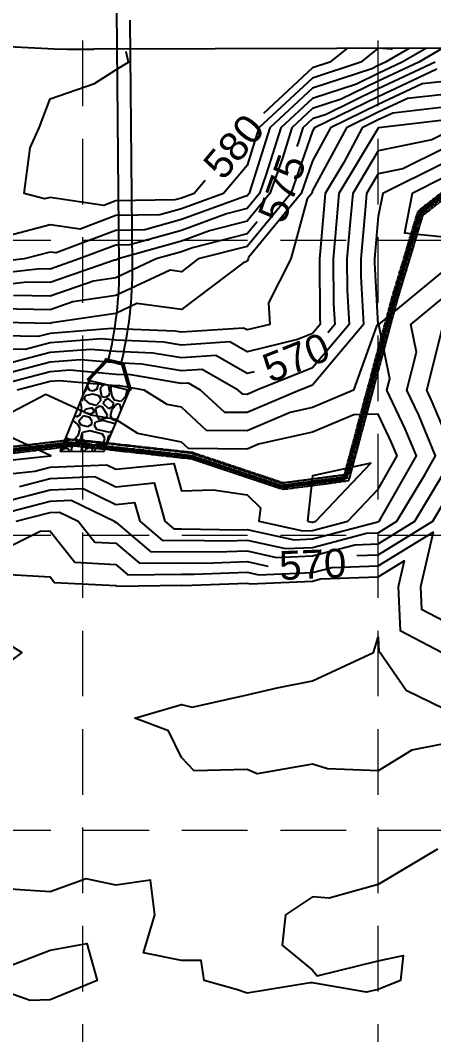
# Model space of a CAD drawing. Header units: inches. Extents: x 2468851 to 2474620, y 7110473 to 7114082.
# Drawn here: x 2469645.9 to 2469771.9, y 7111224.9 to 7111534.2 of the extents above; entities that cross this region are included whole.
import ezdxf
from ezdxf.enums import TextEntityAlignment as Align

# ---------------------------------------------------------------- set-up
doc = ezdxf.new("R2010")
doc.units = ezdxf.units.IN
doc.header["$MEASUREMENT"] = 0
for name, pattern in [('FL1', [1.2, 0.9, -0.075, 0, -0.075, 0, -0.075, 0, -0.075]), ('HIDDEN', [0.375, 0.25, -0.125]), ('PHANTOM2', [3.15, 1.9, -0.25, 0.25, -0.25, 0.25, -0.25])]:
    doc.linetypes.add(name, pattern=pattern)
for name, color, linetype in [('BDY', 250, 'PHANTOM2'), ('CONTOURS-MAJ', 250, 'Continuous'), ('CONTOURS-MIN', 250, 'Continuous'), ('CREEK_FL', 250, 'FL1'), ('GRID', 254, 'HIDDEN'), ('RIP RAP ROCK FILTER', 1, 'Continuous'), ('SODDED LOT', 2, 'Continuous'), ('STM', 1, 'Continuous')]:
    doc.layers.add(name, color=color, linetype=linetype)
doc.styles.get("Standard").update_dxf_attribs({"font": 'ARIAL.TTF'})

msp = doc.modelspace()

# ---------------------------------------------------------------- hatches: boundary and pattern name
at = {"layer": 'RIP RAP ROCK FILTER'}
h = msp.add_hatch(dxfattribs=at)
h.set_pattern_fill('AGGREGAT', scale=20, angle=75.6761, style=0)
h.set_pattern_definition([(75.676, (2470244.275, 7111018.016), (-14.43017, 24.3263), [2, -3, 1, -3, 1, -10]), (75.676, (2470244.81, 7111028.2), (-14.43017, 24.3263), [1, -19]), (75.676, (2470242.357, 7111022.634), (-14.43017, 24.3263), [1, -2, 1, -16]), (75.676, (2470243.863, 7111032.57), (-14.43017, 24.3263), [2, -18]), (75.676, (2470243.388, 7111034.756), (-14.43017, 24.3263), [1, -19]), (75.676, (2470239.966, 7111029.437), (-14.43017, 24.3263), [2, -18]), (75.676, (2470236.523, 7111019.996), (-14.43017, 24.3263), [1, -2, 1, -5, 3, -8]), (75.676, (2470238.05, 7111034.055), (-14.43017, 24.3263), [2, -18]), (75.676, (2470234.111, 7111022.676), (-14.43017, 24.3263), [2, -1, 1, -8, 1, -7]), (75.676, (2470232.895, 7111021.954), (-14.43017, 24.3263), [1, -19]), (75.676, (2470233.658, 7111028.984), (-14.43017, 24.3263), [1, -1, 1, -17]), (75.676, (2470231.947, 7111026.325), (-14.43017, 24.3263), [1, -19]), (75.676, (2470234.194, 7111039.168), (-14.43017, 24.3263), [1, -19]), (75.676, (2470230.999, 7111030.695), (-14.43017, 24.3263), [1, -8, 1, -10]), (75.676, (2470230.03, 7111030.943), (-14.43017, 24.3263), [2, -18]), (75.676, (2470230.05, 7111035.066), (-14.43017, 24.3263), [2, -18]), (75.676, (2470226.113, 7111023.686), (-14.43017, 24.3263), [1, -12, 2, -5]), (165.676, (2470235.554, 7111020.243), (-24.3263, -14.43017), [4, -4, 2, -10]), (165.676, (2470235.802, 7111021.212), (-24.3263, -14.43017), [1, -7, 2, -10]), (165.676, (2470240.894, 7111020.944), (-24.3263, -14.43017), [3, -17]), (165.676, (2470241.141, 7111021.913), (-24.3263, -14.43017), [2, -18]), (165.676, (2470244.295, 7111022.14), (-24.3263, -14.43017), [1, -12, 1, -1, 2, -3]), (165.676, (2470244.79, 7111024.077), (-24.3263, -14.43017), [1, -7, 1, -11]), (165.676, (2470237.286, 7111027.026), (-24.3263, -14.43017), [2, -3, 1, -1, 2, -11]), (165.676, (2470241.41, 7111027.005), (-24.3263, -14.43017), [2, -11, 1, -6]), (165.676, (2470245.532, 7111026.984), (-24.3263, -14.43017), [1, -1, 2, -16]), (165.676, (2470233.431, 7111032.138), (-24.3263, -14.43017), [1, -19]), (165.676, (2470233.679, 7111033.107), (-24.3263, -14.43017), [2, -2, 1, -1, 2, -12]), (165.676, (2470242.646, 7111031.85), (-24.3263, -14.43017), [1, -1, 1, -2, 1, -14]), (165.676, (2470236.606, 7111036.488), (-24.3263, -14.43017), [4, -16]), (165.676, (2470238.791, 7111036.962), (-24.3263, -14.43017), [4, -3, 2, -11]), (165.676, (2470246.79, 7111035.952), (-24.3263, -14.43017), [1, -3, 2, -14]), (165.676, (2470245.1, 7111037.415), (-24.3263, -14.43017), [3, -17]), (120.676, (2470246.254, 7111025.768), (-19.37825, 4.94808), [1.4142, -26.87007]), (120.676, (2470248.006, 7111036.673), (-19.37825, 4.94808), [1.4142, -24.04167, 1.4142, -1.4142]), (120.676, (2470243.821, 7111024.325), (-19.37825, 4.94808), [1.4142, -11.3136, 1.4142, -14.14227]), (120.676, (2470245.058, 7111029.17), (-19.37825, 4.94808), [1.4142, -22.62747, 1.4142, -2.8284]), (120.676, (2470245.306, 7111030.138), (-19.37825, 4.94808), [2.8284, -11.3136, 2.8284, -11.31387]), (120.676, (2470242.13, 7111025.788), (-19.37825, 4.94808), [1.414, -12.728, 1.414, -1.414, 1.414, -9.90027]), (120.676, (2470243.636, 7111035.725), (-19.37825, 4.94808), [1.4142, -1.4142, 1.4142, -24.04167]), (120.676, (2470239.203, 7111022.408), (-19.37825, 4.94808), [1.4142, -16.9704, 1.4142, -8.48547]), (120.676, (2470241.224, 7111038.405), (-19.37825, 4.94808), [1.414, -1.414, 1.414, -5.6568, 1.414, -16.97147]), (120.676, (2470235.348, 7111027.52), (-19.37825, 4.94808), [1.4142, -26.87007]), (120.676, (2470233.142, 7111022.923), (-19.37825, 4.94808), [2.8284, -25.45585]), (120.676, (2470230.71, 7111021.48), (-19.37825, 4.94808), [1.4142, -1.4142, 1.4142, -24.04167]), (120.676, (2470230.524, 7111032.88), (-19.37825, 4.94808), [1.4142, -26.87007]), (120.676, (2470230.071, 7111039.189), (-19.37825, 4.94808), [1.4142, -26.87007]), (210.676, (2470244.563, 7111027.231), (-19.37825, 4.94808), [1.4142, -26.87007]), (210.676, (2470244.811, 7111028.2), (-19.37825, 4.94808), [1.4142, -26.87007]), (210.676, (2470242.357, 7111022.634), (-19.37825, 4.94808), [1.4142, -5.6568, 2.8284, -18.38487]), (210.676, (2470241.368, 7111018.759), (-19.37825, 4.94808), [1.4142, -26.87007]), (210.676, (2470241.677, 7111032.097), (-19.37825, 4.94808), [1.4142, -11.3137, 1.4142, -14.14216]), (210.676, (2470241.925, 7111033.066), (-19.37825, 4.94808), [1.414, -8.486, 1.414, -8.484, 1.414, -7.07227]), (210.676, (2470237.987, 7111021.686), (-19.37825, 4.94808), [1.4142, -26.87007]), (210.676, (2470240.976, 7111037.436), (-19.37825, 4.94808), [2.828, -7.071, 1.414, -1.414, 1.414, -14.14327]), (210.676, (2470234.853, 7111025.582), (-19.37825, 4.94808), [1.4142, -26.87007]), (210.676, (2470236.833, 7111033.334), (-19.37825, 4.94808), [2.8284, -25.45585]), (210.676, (2470237.08, 7111034.303), (-19.37825, 4.94808), [1.4142, -26.87007]), (210.676, (2470233.658, 7111028.984), (-19.37825, 4.94808), [1.4142, -26.87007]), (210.676, (2470229.267, 7111023.913), (-19.37825, 4.94808), [1.4142, -26.87007]), (210.676, (2470233.225, 7111039.415), (-19.37825, 4.94808), [1.4142, -26.87007]), (102.2411, (2470244.769, 7111019.954), (4.94808, 19.37825), [2.236, -42.48536]), (102.2411, (2470242.337, 7111018.511), (4.94808, 19.37825), [2.236, -42.48536]), (102.2411, (2470241.368, 7111018.759), (4.94808, 19.37825), [2.236, -42.48536]), (102.2411, (2470242.605, 7111023.603), (4.94808, 19.37825), [2.236, -42.48536]), (102.2411, (2470238.482, 7111023.624), (4.94808, 19.37825), [2.236, -42.48536]), (102.2411, (2470237.513, 7111023.871), (4.94808, 19.37825), [2.236, -42.48536]), (102.2411, (2470234.627, 7111028.737), (4.94808, 19.37825), [2.236, -42.48536]), (102.2411, (2470233.905, 7111029.953), (4.94808, 19.37825), [2.236, -42.48536]), (102.2411, (2470229.988, 7111022.6965), (4.94808, 19.37825), [2.236, -42.48536]), (102.2411, (2470231.473, 7111028.51), (4.94808, 19.37825), [2.236, -42.48536]), (139.111, (2470248.48, 7111034.488), (-19.37825, 4.94808), [2.236, -42.48536]), (139.111, (2470244.337, 7111030.386), (-19.37825, 4.94808), [2.236, -42.48536]), (139.111, (2470241.657, 7111027.974), (-19.37825, 4.94808), [2.236, -42.48536]), (139.111, (2470239.492, 7111031.623), (-19.37825, 4.94808), [2.236, -42.48536]), (139.111, (2470239.7395, 7111032.592), (-19.37825, 4.94808), [2.236, -42.48536]), (139.111, (2470235.101, 7111026.551), (-19.37825, 4.94808), [2.236, -42.48536]), (139.111, (2470233.637, 7111024.861), (-19.37825, 4.94808), [2.236, -42.48536]), (139.111, (2470231.741, 7111033.602), (-19.37825, 4.94808), [2.236, -42.48536]), (139.111, (2470227.824, 7111026.345), (-19.37825, 4.94808), [2.236, -42.48536]), (192.2411, (2470232.895, 7111021.954), (-19.37825, 4.94808), [2.236, -42.48536]), (192.2411, (2470235.864, 7111033.581), (-19.37825, 4.94808), [2.236, -42.48536]), (192.2411, (2470231.679, 7111021.233), (-19.37825, 4.94808), [2.236, -42.48536]), (192.2411, (2470232.73, 7111037.4775), (-19.37825, 4.94808), [2.236, -42.48536]), (192.2411, (2470228.545, 7111025.129), (-19.37825, 4.94808), [2.236, -42.48536]), (192.2411, (2470228.566, 7111029.252), (-19.37825, 4.94808), [2.236, -42.48536]), (229.111, (2470246.254, 7111025.768), (-4.94808, -19.37825), [2.236, -42.48536]), (229.111, (2470243.326, 7111022.387), (-4.94808, -19.37825), [2.236, -42.48536]), (229.111, (2470245.821, 7111036.199), (-4.94808, -19.37825), [2.236, -42.48536]), (229.111, (2470243.388, 7111034.756), (-4.94808, -19.37825), [2.236, -42.48536]), (229.111, (2470239.471, 7111027.5), (-4.94808, -19.37825), [2.236, -42.48536]), (229.111, (2470237.265, 7111022.9024), (-4.94808, -19.37825), [2.236, -42.48536]), (229.111, (2470238.75, 7111028.716), (-4.94808, -19.37825), [2.236, -42.48536]), (229.111, (2470236.07, 7111026.304), (-4.94808, -19.37825), [2.236, -42.48536]), (229.111, (2470231.225, 7111027.541), (-4.94808, -19.37825), [2.236, -42.48536]), (229.111, (2470225.865, 7111022.717), (-4.94808, -19.37825), [2.236, -42.48536]), (229.111, (2470228.834, 7111034.344), (-4.94808, -19.37825), [2.236, -42.48536]), (229.111, (2470229.329, 7111036.282), (-4.94808, -19.37825), [2.236, -42.48536])])
h.paths.add_polyline_path([(2469666.75, 7111424.4), (2469658.09, 7111402.86), (2469671.38, 7111402.7), (2469679.15, 7111421.36)])
at = {"layer": 'SODDED LOT'}
h = msp.add_hatch(dxfattribs=at)
h.set_pattern_fill('ANSI31', color=256, scale=40, style=0)
edge = h.paths.add_edge_path()
edge.add_line((2471878.14, 7111617.81), (2471733.92, 7111616.99))
edge.add_line((2471733.92, 7111616.99), (2471734.18, 7111508.06))
edge.add_line((2471734.18, 7111508.06), (2471859.31, 7111508.34))
edge.add_arc((2471859.27, 7111527.78), 19.44, 270.1281, 365.8334)
edge.add_line((2471878.6, 7111529.75), (2471878.43, 7111615.84))
edge.add_line((2471878.43, 7111615.84), (2471878.14, 7111617.81))
h.paths.add_polyline_path([(2471515.94, 7111475.91), (2471516.13, 7111331.66), (2471426.75, 7111331.66), (2471425.57, 7111475.63)])
h.paths.add_polyline_path([(2471163.92, 7111825.55), (2471163.11, 7111970.3), (2471074.78, 7111968.28), (2471074.38, 7111826.35)])
h.paths.add_polyline_path([(2470983.7, 7111825.12), (2470983.24, 7111969.87), (2470894.17, 7111968.95), (2470894.63, 7111825.58)])
h.paths.add_polyline_path([(2470462.54, 7111834), (2470614.22, 7111834.65), (2470616.16, 7111789.71), (2470750.69, 7111790.68), (2470751.01, 7111702.42), (2470616.8, 7111702.42), (2470615.83, 7111759), (2470605.81, 7111757.38), (2470463.51, 7111758.67)])
h.paths.add_polyline_path([(2470113.06, 7111496.01), (2470072.97, 7111368.32), (2470108.65, 7111357.77), (2470153.2, 7111347.74), (2470207.79, 7111335.38), (2470236.95, 7111331.19), (2470298.11, 7111325.02), (2470314.47, 7111323.88), (2470322.8, 7111457.64), (2470251.12, 7111464.45), (2470181.78, 7111477.77)])
h.paths.add_polyline_path([(2469651.46, 7111700.86), (2469516.57, 7111699.32), (2469517.53, 7111609.54), (2469562.54, 7111591.28), (2469580.04, 7111585.32), (2469605.81, 7111578.2), (2469620.57, 7111574.84), (2469632.5, 7111573.42), (2469636.94, 7111573.89), (2469641.49, 7111575.41), (2469645.37, 7111578.15), (2469648.39, 7111581.55), (2469651.14, 7111586.66), (2469652.37, 7111591.68), (2469652.18, 7111601.14)])
edge = h.paths.add_edge_path()
edge.add_line((2470431.89, 7111667.04), (2470417.42, 7111666.88))
edge.add_line((2470417.42, 7111666.88), (2470297.6, 7111666.45))
edge.add_line((2470297.6, 7111666.45), (2470297.94, 7111491.19))
edge.add_line((2470297.94, 7111491.19), (2470338, 7111488.45))
edge.add_line((2470338, 7111488.45), (2470383.55, 7111487.7))
edge.add_line((2470383.55, 7111487.7), (2470414.18, 7111488.82))
edge.add_arc((2470413.48, 7111507.87), 19.06, 272.1037, 359.9465)
edge.add_line((2470432.54, 7111507.85), (2470431.94, 7111665.77))
edge.add_line((2470431.94, 7111665.77), (2470431.89, 7111667.04))
h.paths.add_polyline_path([(2470001.06, 7111707.22), (2470149.45, 7111666.19), (2470148.76, 7111841.57), (2470001.33, 7111840.86)])
edge = h.paths.add_edge_path()
edge.add_line((2469778.45, 7111705.57), (2469682.37, 7111705.53))
edge.add_line((2469682.37, 7111705.53), (2469683.62, 7111588.73))
edge.add_arc((2469701.77, 7111588.93), 18.15, 180.6134, 277.0441)
edge.add_line((2469703.99, 7111570.92), (2469779.71, 7111571.39))
edge.add_line((2469779.71, 7111571.39), (2469779.64, 7111586.31))
edge.add_line((2469779.64, 7111586.31), (2469778.45, 7111705.57))
h.paths.add_polyline_path([(2470015.75, 7112006.16), (2470015.99, 7111872), (2470095.33, 7111872.74), (2470094.59, 7112006.9), (2470099.29, 7112006.9), (2470098.86, 7112141.12), (2470021.38, 7112140.9), (2470020.72, 7112007.15)])
h.paths.add_polyline_path([(2469776.58, 7112005.55), (2469856.02, 7112005.8), (2469856.49, 7111871.77), (2469777.08, 7111871.31), (2469777.08, 7111885.96)])
edge = h.paths.add_edge_path()
edge.add_line((2469786.45, 7112005.92), (2469785.68, 7112140.02))
edge.add_line((2469785.68, 7112140.02), (2469713.34, 7112139.91))
edge.add_arc((2469713.38, 7112119.63), 20.27, 90.093, 165.6857)
edge.add_arc((2470143.68, 7112009.84), 464.36, 165.6857, 180.536)
edge.add_line((2469679.34, 7112005.49), (2469785.96, 7112005.86))
edge.add_line((2469785.96, 7112005.86), (2469786.45, 7112005.92))
h.paths.add_polyline_path([(2469649.6, 7111848.84), (2469635.2, 7111848.75), (2469515.35, 7111847.42), (2469515.62, 7111823.32), (2469381.31, 7111821.85), (2469381.93, 7111748.24), (2469396.3, 7111748.24), (2469516.28, 7111749.42), (2469516.06, 7111773.6), (2469650.36, 7111775)])
h.paths.add_polyline_path([(2469651.21, 7112064.55), (2469634.57, 7112066.16), (2469517.7, 7112080.49), (2469516.64, 7112069.09), (2469514.68, 7112044.74), (2469514.3, 7111995.84), (2469514.75, 7111921.62), (2469649.01, 7111922.88), (2469647.99, 7111997.16), (2469648.39, 7112022.09), (2469649.17, 7112040.78)])
h.paths.add_polyline_path([(2469348.37, 7111996.14), (2469333.8, 7111995.88), (2469211.95, 7111994.68), (2469213.43, 7111846.88), (2469349.74, 7111848.08)])
edge = h.paths.add_edge_path()
edge.add_line((2469730.73, 7112440.03), (2469731.15, 7112305.56))
edge.add_line((2469731.15, 7112305.56), (2469808.21, 7112305.54))
edge.add_line((2469808.21, 7112305.54), (2470037.38, 7112306.59))
edge.add_line((2470037.38, 7112306.59), (2470037.82, 7112172.28))
edge.add_line((2470037.82, 7112172.28), (2469741.34, 7112171.2))
edge.add_arc((2469741.22, 7112203.44), 32.23, 246.0227, 270.2078, ccw=False)
edge.add_arc((2469697.26, 7112140.01), 45.9, 47.7551, 171.3864)
edge.add_line((2469651.88, 7112146.88), (2469532.82, 7112163.94))
edge.add_line((2469532.82, 7112163.94), (2469542.24, 7112198.47))
edge.add_line((2469542.24, 7112198.47), (2469562.19, 7112256.01))
edge.add_line((2469562.19, 7112256.01), (2469579.94, 7112304.73))
edge.add_line((2469579.94, 7112304.73), (2469573.93, 7112305.1))
edge.add_line((2469573.93, 7112305.1), (2469573.43, 7112439.53))
edge.add_line((2469573.43, 7112439.53), (2469730.73, 7112440.03))
h.paths.add_polyline_path([(2470018.68, 7112606.6), (2470019.14, 7112472.29), (2470094.74, 7112472.83), (2470094.31, 7112486.95), (2470094.13, 7112606.77)])
h.paths.add_polyline_path([(2469792.37, 7112605.8), (2469792.71, 7112471.2), (2469716.66, 7112471.33), (2469716.66, 7112486.16), (2469716.53, 7112605.8)])
h.paths.add_polyline_path([(2470020.12, 7112140.9), (2470020.45, 7112006.75), (2469864, 7112006.19), (2469863.37, 7112140.41)])
h.paths.add_polyline_path([(2471074.5, 7112290.24), (2471164.61, 7112290.54), (2471163.96, 7112435.01), (2471074.15, 7112434.66)])
edge = h.paths.add_edge_path()
edge.add_line((2471343.8, 7111971.44), (2471344.7, 7112114.95))
edge.add_line((2471344.7, 7112114.95), (2471539.87, 7112116.18))
edge.add_arc((2471539.99, 7112097.82), 18.36, 0.6652, 90.3626, ccw=False)
edge.add_line((2471558.35, 7112098.03), (2471558.44, 7111971.6))
edge.add_line((2471558.44, 7111971.6), (2471343.8, 7111971.44))
h.paths.add_polyline_path([(2471733.95, 7111796.93), (2471589.88, 7111797.21), (2471589.6, 7111707.83), (2471733.95, 7111707.27)])
h.paths.add_polyline_path([(2471256.55, 7111650.5), (2471346.65, 7111651.4), (2471345.56, 7111795.58), (2471256.09, 7111794.88)])
h.paths.add_polyline_path([(2470896.14, 7111649.75), (2470986.24, 7111650.18), (2470985.81, 7111794.06), (2470895.5, 7111793.85)])
h.paths.add_polyline_path([(2471075.94, 7111650.02), (2471166.38, 7111650.42), (2471165.98, 7111506.4), (2471076.34, 7111505.2)])
edge = h.paths.add_edge_path()
edge.add_line((2470616.6, 7111503.76), (2470614.57, 7111613.54))
edge.add_line((2470614.57, 7111613.54), (2470751.96, 7111614.46))
edge.add_line((2470751.96, 7111614.46), (2470752.52, 7111524.23))
edge.add_arc((2470733.02, 7111524.11), 19.51, -88.4919, 0.3567, ccw=False)
edge.add_line((2470733.53, 7111504.61), (2470623.66, 7111504.15))
edge.add_line((2470623.66, 7111504.15), (2470616.6, 7111503.76))
h.paths.add_polyline_path([(2470463.61, 7111603.16), (2470613.04, 7111603.43), (2470612.86, 7111756.91), (2470462.93, 7111757.35)])
h.paths.add_polyline_path([(2469852.56, 7111706.18), (2469854.08, 7111571.62), (2469927.93, 7111571.62), (2469926.61, 7111705.99)])
edge = h.paths.add_edge_path()
edge.add_line((2470297.32, 7111740.55), (2470297.26, 7111841.96))
edge.add_line((2470297.26, 7111841.96), (2470411.86, 7111842.43))
edge.add_arc((2470411.94, 7111822.98), 19.45, 2.0481, 90.236, ccw=False)
edge.add_line((2470431.37, 7111823.68), (2470431.8, 7111741.01))
edge.add_line((2470431.8, 7111741.01), (2470297.32, 7111740.55))
h.paths.add_polyline_path([(2470148.95, 7111841.35), (2470149.53, 7111666.08), (2470297.52, 7111666.62), (2470296.95, 7111841.9)])
h.paths.add_polyline_path([(2470001.09, 7111840.81), (2469926.23, 7111840.4), (2469926.77, 7111706.44), (2470001.47, 7111706.6)])
h.paths.add_polyline_path([(2469683.69, 7111706.18), (2469852.19, 7111706.18), (2469851.39, 7111840.13), (2469708.56, 7111840.13), (2469694.21, 7111838.66), (2469687.03, 7111833.81), (2469682.17, 7111824.5), (2469681.4, 7111811.11), (2469682.35, 7111706.12)])
h.paths.add_polyline_path([(2469381.01, 7112045.7), (2469514.27, 7112044.48), (2469517.52, 7112080.63), (2469651.2, 7112064.38), (2469658.51, 7112108.24), (2469658.51, 7112116.77), (2469656.48, 7112120.02), (2469653.23, 7112126.93), (2469652.82, 7112135.05), (2469650.38, 7112142.36), (2469650.38, 7112146.42), (2469532.96, 7112162.67), (2469523.62, 7112122.46), (2469389.54, 7112138.3), (2469384.67, 7112102.56), (2469381.42, 7112070.88)])
h.paths.add_polyline_path([(2470183.62, 7112307.12), (2470258.33, 7112308.1), (2470258, 7112441.02), (2470182.97, 7112441.02)])
h.paths.add_polyline_path([(2470033.71, 7112306.58), (2470108.63, 7112307.6), (2470107.61, 7112441.33), (2470033.02, 7112440.99)])
h.paths.add_polyline_path([(2469731.5, 7112305.73), (2469808.52, 7112305.95), (2469807.86, 7112440.37), (2469731.08, 7112440.06)])
h.paths.add_polyline_path([(2469437.23, 7112304.73), (2469573.71, 7112305.3), (2469572.86, 7112439.76), (2469497.13, 7112438.91), (2469488.66, 7112437.5), (2469481.59, 7112432.69), (2469477.35, 7112427.05), (2469474.24, 7112416.03)])
h.paths.add_polyline_path([(2470320.44, 7112607.52), (2470321.11, 7112473.23), (2470245.46, 7112472.87), (2470245.08, 7112607.02)])
h.paths.add_polyline_path([(2470177.76, 7112007.29), (2470416.4, 7112007.94), (2470430.92, 7112007.8), (2470430.5, 7112122.83), (2470430.45, 7112123.93), (2470430.28, 7112125.48), (2470430.04, 7112126.7), (2470429.95, 7112127.17), (2470429.65, 7112128.23), (2470429.51, 7112128.71), (2470428.96, 7112130.17), (2470428.29, 7112131.61), (2470427.44, 7112133.03), (2470426.6, 7112134.28), (2470425.56, 7112135.6), (2470424.51, 7112136.68), (2470423.41, 7112137.67), (2470421.96, 7112138.8), (2470420.8, 7112139.55), (2470419.24, 7112140.4), (2470417.84, 7112141.02), (2470416.4, 7112141.53), (2470415.05, 7112141.89), (2470413.14, 7112142.22), (2470411.73, 7112142.37), (2470177.16, 7112141.43)])
h.paths.add_polyline_path([(2470605.08, 7112373.61), (2470460.62, 7112373.35), (2470460.51, 7112450.56), (2470529.82, 7112450.15), (2470604.97, 7112450.55)])
at = {"layer": 'STM'}
h = msp.add_hatch(dxfattribs=at)
h.set_pattern_fill('ANSI31', color=5, scale=2, angle=75.6761, style=0)
h.set_pattern_definition([(120.676055, (2470244.2745, 7111018.01648), (-0.21501639, -0.12754588), [])])
h.paths.add_polyline_path([(2469671.79, 7111430.38), (2469671.94, 7111431.02), (2469677.61, 7111429.63), (2469677.45, 7111428.99), (2469679.63, 7111421.5), (2469679.15, 7111421.36), (2469676.89, 7111429.12), (2469672.35, 7111430.24), (2469666.75, 7111424.4), (2469666.39, 7111424.75)])

# ---------------------------------------------------------------- linework, layer by layer
at = {"layer": 'BDY', "color": 7, "linetype": 'Continuous'}
msp.add_line((2469900.99, 7111526.16), (2469668.31, 7111525.37), dxfattribs=at)
msp.add_arc((2469667.19, 7111855.37), 330, 248.0315, 270.1954, dxfattribs=at)
at = {"layer": 'CONTOURS-MAJ', "color": 42}
for points, elevation in [([(2469702.21, 7111485.37), (2469698.9, 7111481.42), (2469694.99, 7111479.99), (2469692.99, 7111479.42), (2469674.99, 7111479.16), (2469671.35, 7111477.78), (2469654.99, 7111480.18), (2469653.29, 7111479.72), (2469647.04, 7111481.42), (2469648.93, 7111495.36), (2469651.61, 7111501.42), (2469654.99, 7111510.24), (2469668.53, 7111514.97), (2469674.99, 7111519.14), (2469678.86, 7111521.42), (2469678.18, 7111524.61), (2469678.23, 7111524.74)], 580), ([(2469745.74, 7111525.84), (2469740.22, 7111521.42), (2469734.99, 7111519.7), (2469719.99, 7111505.82)], 580), ([(2469772.36, 7111521.42), (2469754.99, 7111513.29), (2469739.08, 7111505.51), (2469734.99, 7111504.16), (2469732.03, 7111501.42), (2469730.66, 7111497.1), (2469730.2, 7111495.77)], 575), ([(2469774.99, 7111503.72), (2469755.01, 7111501.45), (2469754.99, 7111501.44), (2469754.96, 7111501.42), (2469754.93, 7111501.36), (2469743, 7111481.42), (2469741.86, 7111468.29), (2469741.24, 7111461.42), (2469741.34, 7111447.77), (2469741.7, 7111441.42), (2469739.61, 7111438.93)], 570), ([(2469718.03, 7111472.75), (2469714.99, 7111469.05), (2469698.42, 7111464.85), (2469694.99, 7111463.59), (2469687.32, 7111461.42), (2469674.99, 7111455.66), (2469668.24, 7111454.67), (2469654.99, 7111450.06), (2469643.85, 7111450.29)], 575), ([(2469717.18, 7111427.05), (2469714.99, 7111426.52), (2469705.53, 7111431.96), (2469694.99, 7111431.23), (2469686.29, 7111432.72), (2469674.99, 7111433.18), (2469667.42, 7111433.85), (2469654.99, 7111432.86), (2469643.4, 7111429.83)], 570), ([(2469644.68, 7111381.42), (2469654.99, 7111384.12), (2469657.8, 7111384.24), (2469663.57, 7111381.42), (2469668.62, 7111375.05), (2469674.99, 7111374.72), (2469682.19, 7111368.63), (2469694.99, 7111368.8), (2469702.25, 7111368.68), (2469714.99, 7111369.14), (2469721.31, 7111367.75), (2469721.42, 7111367.75)], 570), ([(2469748.48, 7111370.95), (2469754.99, 7111371.18), (2469771.58, 7111381.42), (2469774.99, 7111387.12)], 570)]:
    msp.add_lwpolyline(points, dxfattribs=dict(at, elevation=elevation))
at = {"layer": 'CONTOURS-MAJ', "color": 42, "elevation": 565}
for points in [[(2469586.91, 7111381.42), (2469592.04, 7111378.47), (2469594.99, 7111379.58), (2469600.8, 7111381.42), (2469614.99, 7111393.54), (2469629.43, 7111395.86), (2469634.99, 7111399.25), (2469654.98, 7111401.41), (2469654.99, 7111401.41), (2469655.23, 7111401.42), (2469655.02, 7111401.46), (2469654.99, 7111401.47), (2469641.38, 7111407.82), (2469634.99, 7111404.48), (2469619.66, 7111406.09), (2469614.99, 7111403.9), (2469609.14, 7111401.42), (2469594.99, 7111385.56)], [(2469733.46, 7111381.42), (2469734.71, 7111381.15), (2469734.99, 7111381.16), (2469735.99, 7111381.42), (2469752.69, 7111399.13), (2469734.99, 7111395.3)]]:
    msp.add_lwpolyline(points, close=True, dxfattribs=at)
at = {"layer": 'CONTOURS-MIN', "color": 42}
for points, elevation in [([(2469759.45, 7111525.68), (2469758.96, 7111525.4), (2469754.99, 7111525.69), (2469749.64, 7111521.42), (2469734.99, 7111516.59), (2469718.6, 7111501.42), (2469714.99, 7111489.96), (2469707.82, 7111481.42), (2469694.99, 7111476.71), (2469688.42, 7111474.85), (2469674.99, 7111474.66), (2469664.09, 7111470.53), (2469654.99, 7111471.86), (2469641.94, 7111468.37), (2469634.99, 7111470.26), (2469629.45, 7111475.89), (2469622.15, 7111481.42), (2469624.11, 7111490.54), (2469620.75, 7111501.42), (2469620.94, 7111507.37), (2469621.97, 7111521.42), (2469626, 7111527.95)], 579), ([(2469774.99, 7111525.89), (2469767.3, 7111521.42), (2469754.99, 7111515.66), (2469743.71, 7111510.15), (2469734.99, 7111507.27), (2469728.67, 7111501.42), (2469725.76, 7111492.19), (2469721.97, 7111481.42), (2469714.99, 7111472.92), (2469703.6, 7111470.03), (2469694.99, 7111466.87), (2469675.71, 7111461.42), (2469674.99, 7111461.08), (2469674.59, 7111461.03), (2469654.99, 7111454.2), (2469647.91, 7111454.34), (2469634.99, 7111452.85)], 576), ([(2469769.64, 7111525.72), (2469762.24, 7111521.42), (2469754.99, 7111518.03), (2469748.35, 7111514.78), (2469734.99, 7111510.38), (2469725.31, 7111501.42), (2469720.86, 7111487.29), (2469718.79, 7111481.42), (2469714.99, 7111476.79), (2469708.78, 7111475.22), (2469694.99, 7111470.15), (2469679.27, 7111465.71), (2469674.99, 7111465.65), (2469663.84, 7111461.42), (2469654.99, 7111458.34), (2469651.97, 7111458.4), (2469634.99, 7111456.44)], 577), ([(2469764.55, 7111525.7), (2469757.18, 7111521.42), (2469754.99, 7111520.4), (2469752.98, 7111519.42), (2469734.99, 7111513.48), (2469721.96, 7111501.42), (2469715.96, 7111482.39), (2469715.62, 7111481.42), (2469714.99, 7111480.66), (2469713.97, 7111480.4), (2469694.99, 7111473.43), (2469683.84, 7111470.28), (2469674.99, 7111470.15), (2469656.84, 7111463.27), (2469654.99, 7111463.54), (2469647.05, 7111461.42), (2469634.99, 7111460.03)], 578), ([(2469772.85, 7111519.28), (2469754.99, 7111510.92), (2469735.56, 7111501.42), (2469734.99, 7111500.36), (2469728.33, 7111481.42), (2469714.99, 7111465.18), (2469700.15, 7111461.42), (2469694.99, 7111457.52), (2469691.55, 7111457.98), (2469674.99, 7111450.25), (2469661.88, 7111448.32), (2469654.99, 7111445.92), (2469639.8, 7111446.23)], 574), ([(2469774.99, 7111515.57), (2469768.39, 7111514.82), (2469754.99, 7111508.55), (2469740.41, 7111501.42), (2469734.99, 7111491.32), (2469731.51, 7111481.42), (2469715.48, 7111461.91), (2469715.35, 7111461.42), (2469714.99, 7111460.72), (2469713.7, 7111460.13), (2469694.99, 7111446), (2469681.38, 7111447.81), (2469674.99, 7111444.83), (2469655.53, 7111441.97), (2469654.99, 7111441.78), (2469635.74, 7111442.18)], 573), ([(2469774.99, 7111511.62), (2469763.93, 7111510.36), (2469754.99, 7111506.18), (2469745.26, 7111501.42), (2469734.99, 7111482.28), (2469734.69, 7111481.42), (2469733.29, 7111479.72), (2469728.36, 7111461.42), (2469721.56, 7111448), (2469721.89, 7111441.42), (2469714.99, 7111439.77), (2469713.94, 7111440.37), (2469694.99, 7111439.06), (2469692.97, 7111439.41), (2469674.99, 7111440.13), (2469673.8, 7111440.24), (2469654.99, 7111438.74), (2469651.35, 7111437.79), (2469634.99, 7111438.12)], 572), ([(2469774.99, 7111507.67), (2469759.47, 7111505.91), (2469754.99, 7111503.81), (2469750.11, 7111501.42), (2469744.46, 7111490.89), (2469738.79, 7111481.42), (2469737.25, 7111463.69), (2469737.05, 7111461.42), (2469737.18, 7111443.61), (2469737.31, 7111441.42), (2469734.99, 7111438.67), (2469730.4, 7111436.84), (2469714.99, 7111433.15), (2469709.73, 7111436.17), (2469694.99, 7111435.15), (2469689.63, 7111436.06), (2469674.99, 7111436.65), (2469670.61, 7111437.04), (2469654.99, 7111435.8), (2469647.38, 7111433.81), (2469634.99, 7111434.06)], 571), ([(2469774.99, 7111499.57), (2469771.31, 7111497.74), (2469754.99, 7111494.43), (2469747.21, 7111481.42), (2469746.47, 7111472.9), (2469745.43, 7111461.42), (2469745.5, 7111451.94), (2469746.1, 7111441.42), (2469734.99, 7111428.2), (2469718.01, 7111421.42), (2469714.99, 7111420.14), (2469713.72, 7111420.15), (2469712.33, 7111421.42), (2469701.32, 7111427.76), (2469694.99, 7111427.32), (2469682.95, 7111429.38), (2469674.99, 7111429.7), (2469664.23, 7111430.66), (2469654.99, 7111429.92), (2469639.42, 7111425.86)], 569), ([(2469774.99, 7111495.12), (2469762.48, 7111488.91), (2469754.99, 7111487.39), (2469751.42, 7111481.42), (2469751.08, 7111477.51), (2469749.62, 7111461.42), (2469749.66, 7111456.1), (2469750.5, 7111441.42), (2469734.99, 7111422.96), (2469731.13, 7111421.42), (2469714.99, 7111414.58), (2469708.19, 7111414.63), (2469700.81, 7111421.42), (2469697.12, 7111423.55), (2469694.99, 7111423.4), (2469679.6, 7111426.04), (2469674.99, 7111426.22), (2469661.03, 7111427.47), (2469654.99, 7111426.99), (2469635.45, 7111421.88)], 568), ([(2469774.99, 7111490.67), (2469756.34, 7111481.42), (2469754.99, 7111474.4), (2469753.82, 7111461.42), (2469753.83, 7111460.26), (2469754.9, 7111441.42), (2469754.46, 7111440.89), (2469747.45, 7111421.42), (2469734.99, 7111416.12), (2469728.17, 7111414.6), (2469714.99, 7111409.01), (2469702.67, 7111409.11), (2469694.99, 7111416.18), (2469690.61, 7111417.04), (2469683.69, 7111421.42), (2469676.26, 7111422.7), (2469674.99, 7111422.75), (2469657.84, 7111424.28), (2469654.99, 7111424.05), (2469644.94, 7111421.42)], 567), ([(2469645.61, 7111392.04), (2469654.99, 7111394.5), (2469668.63, 7111395.06), (2469674.99, 7111391.96), (2469686.69, 7111393.12), (2469689.94, 7111381.42), (2469692.67, 7111379.11), (2469694.99, 7111379.14), (2469712.43, 7111378.86), (2469714.99, 7111378.95), (2469729.35, 7111375.79), (2469734.99, 7111376.03), (2469754.83, 7111381.27), (2469754.99, 7111381.27), (2469755.23, 7111381.42), (2469755.59, 7111382.02), (2469766.61, 7111401.42), (2469763.19, 7111409.63), (2469757.59, 7111421.42), (2469758.47, 7111424.9), (2469755.18, 7111441.42), (2469774.99, 7111457.81)], 567), ([(2469640.92, 7111387.36), (2469654.99, 7111391.04), (2469665.02, 7111391.46), (2469674.99, 7111386.59), (2469680.72, 7111387.16), (2469682.32, 7111381.42), (2469689.18, 7111375.61), (2469694.99, 7111375.69), (2469709.03, 7111375.47), (2469714.99, 7111375.68), (2469726.67, 7111373.11), (2469734.99, 7111373.46), (2469751.35, 7111377.78), (2469754.99, 7111377.91), (2469760.68, 7111381.42), (2469769.14, 7111395.57), (2469772.46, 7111401.42), (2469767.32, 7111413.76), (2469763.68, 7111421.42), (2469766.61, 7111433.05), (2469764.94, 7111441.42), (2469774.99, 7111449.73)], 568), ([(2469774.99, 7111409.4), (2469771.45, 7111417.89), (2469769.77, 7111421.42), (2469774.76, 7111441.19)], 569), ([(2469634.99, 7111395.07), (2469650.29, 7111396.73), (2469654.99, 7111397.95), (2469672.24, 7111398.67), (2469674.99, 7111397.33), (2469692.65, 7111399.09), (2469694.99, 7111390.69), (2469704.62, 7111391.05), (2469714.99, 7111389.46), (2469719.07, 7111385.51), (2469718.62, 7111381.42), (2469732.03, 7111378.47), (2469734.99, 7111378.59), (2469745.7, 7111381.42), (2469754.99, 7111391.26), (2469760.76, 7111401.42), (2469759.06, 7111405.5), (2469754.99, 7111414.07), (2469747.49, 7111413.92), (2469734.99, 7111408.6), (2469718.51, 7111404.94), (2469714.99, 7111403.45), (2469697.15, 7111403.58), (2469694.99, 7111405.57), (2469681.74, 7111408.18), (2469674.99, 7111412.46), (2469667.35, 7111413.79), (2469654.99, 7111419.51), (2469653.68, 7111420.12), (2469634.99, 7111410.35)], 566), ([(2469636.24, 7111382.67), (2469654.99, 7111387.58), (2469661.41, 7111387.85), (2469674.56, 7111381.42), (2469674.75, 7111381.18), (2469674.99, 7111381.17), (2469685.69, 7111372.12), (2469694.99, 7111372.24), (2469705.64, 7111372.07), (2469714.99, 7111372.41), (2469723.99, 7111370.43), (2469734.99, 7111370.89), (2469747.86, 7111374.29), (2469754.99, 7111374.54), (2469766.13, 7111381.42), (2469774.99, 7111396.24)], 569), ([(2469634.99, 7111370.01), (2469652.11, 7111378.54), (2469654.99, 7111378.38), (2469662.49, 7111368.92), (2469674.99, 7111368.27), (2469678.7, 7111365.13), (2469694.99, 7111365.35), (2469698.85, 7111365.29), (2469714.99, 7111365.87), (2469718.63, 7111365.07), (2469734.99, 7111365.76), (2469740.88, 7111367.32), (2469754.99, 7111367.81), (2469771.69, 7111378.13), (2469767.87, 7111361.42), (2469768.18, 7111354.61), (2469774.99, 7111351.04)], 571), ([(2469638.99, 7111365.42), (2469654.99, 7111364.52), (2469656.36, 7111362.79), (2469674.99, 7111361.82), (2469675.2, 7111361.64), (2469694.99, 7111361.9), (2469695.46, 7111361.89), (2469714.99, 7111362.6), (2469715.95, 7111362.39), (2469734.99, 7111363.19), (2469737.39, 7111363.83), (2469754.99, 7111364.45), (2469762.9, 7111369.33), (2469761.09, 7111361.42), (2469761.68, 7111348.12), (2469774.43, 7111341.42)], 572), ([(2469774.99, 7111313.51), (2469765.18, 7111311.61), (2469754.99, 7111305.28), (2469739.48, 7111305.91), (2469734.99, 7111307.31), (2469718.03, 7111304.46), (2469714.99, 7111305.75), (2469698.86, 7111305.3), (2469694.99, 7111309.39), (2469691.08, 7111317.52), (2469680.75, 7111321.42), (2469694.99, 7111325.55), (2469698.31, 7111324.74), (2469714.99, 7111328.51), (2469724.2, 7111330.63), (2469734.99, 7111332.78), (2469753.58, 7111341.42), (2469754.99, 7111346.08), (2469755.19, 7111341.62), (2469755.56, 7111341.42), (2469763.49, 7111329.93), (2469774.99, 7111324.33)], 573), ([(2469773.06, 7111281.42), (2469754.99, 7111270.68), (2469740.04, 7111266.48), (2469734.99, 7111266.91), (2469726.68, 7111261.42), (2469725.68, 7111252.11), (2469734.99, 7111244.58), (2469736.36, 7111242.8), (2469754.99, 7111247.42), (2469762.61, 7111249.04), (2469761.72, 7111241.42), (2469754.99, 7111238.64), (2469751.42, 7111237.86), (2469734.99, 7111240.7), (2469734.22, 7111240.66), (2469714.99, 7111237.51), (2469712.09, 7111238.52), (2469701.93, 7111241.42), (2469701.04, 7111247.47), (2469694.99, 7111247.45), (2469683.44, 7111249.87), (2469686.87, 7111261.42), (2469685.59, 7111272.02), (2469674.99, 7111270.42), (2469665.97, 7111272.4), (2469654.99, 7111268.38), (2469642.83, 7111269.27)], 572)]:
    msp.add_lwpolyline(points, dxfattribs=dict(at, elevation=elevation))
for points, elevation in [([(2469765.31, 7111481.42), (2469763, 7111469.43), (2469774.99, 7111468.2), (2469782.83, 7111481.42), (2469794.99, 7111501.32), (2469795.37, 7111501.42), (2469795, 7111501.44), (2469794.99, 7111501.44), (2469794.94, 7111501.42), (2469774.99, 7111486.22)], 566), ([(2469619.59, 7111326.03), (2469626.1, 7111341.42), (2469634.99, 7111346.2), (2469639.37, 7111345.81), (2469646.39, 7111341.42), (2469634.99, 7111332.79)], 573), ([(2469633.85, 7111240.28), (2469631.39, 7111241.42), (2469634.99, 7111243.42), (2469637.35, 7111243.79), (2469654.99, 7111250.65), (2469666.2, 7111252.63), (2469669.35, 7111241.42), (2469654.99, 7111235.48), (2469648.86, 7111235.3), (2469634.99, 7111240.13)], 572)]:
    msp.add_lwpolyline(points, close=True, dxfattribs=dict(at, elevation=elevation))
at = {"layer": 'CREEK_FL', "color": 5}
for points in [[(2469616.57, 7111401.03), (2469661.68, 7111406.34), (2469697.5, 7111402.36), (2469725.36, 7111393.08), (2469745.27, 7111395.73), (2469759.86, 7111450.09), (2469767.82, 7111476.61), (2469791.7, 7111495.17), (2469820.89, 7111499.15), (2469832.83, 7111484.56), (2469855.39, 7111477.94), (2469862.02, 7111463.35), (2469875.29, 7111456.72), (2469875.29, 7111422.25), (2469869.98, 7111395.73)], [(2469617.33, 7111401.16), (2469662.44, 7111406.46), (2469698.26, 7111402.49), (2469726.12, 7111393.21), (2469746.02, 7111395.86), (2469760.62, 7111450.22), (2469768.58, 7111476.74), (2469792.46, 7111495.3), (2469821.65, 7111499.27), (2469833.59, 7111484.69), (2469856.14, 7111478.06), (2469862.78, 7111463.48), (2469876.04, 7111456.85), (2469876.04, 7111422.37), (2469870.74, 7111395.86)], [(2469615.81, 7111400.28), (2469660.92, 7111405.58), (2469696.75, 7111401.61), (2469724.61, 7111392.32), (2469744.51, 7111394.98), (2469759.1, 7111449.34), (2469767.06, 7111475.85), (2469790.95, 7111494.42), (2469820.14, 7111498.39), (2469832.08, 7111483.81), (2469854.63, 7111477.18), (2469861.26, 7111462.6), (2469874.53, 7111455.97), (2469874.53, 7111421.49), (2469869.23, 7111394.98)], [(2469616.07, 7111399.52), (2469661.18, 7111404.83), (2469697, 7111400.85), (2469724.86, 7111391.57), (2469744.76, 7111394.22), (2469759.36, 7111448.58), (2469767.32, 7111475.1), (2469791.2, 7111493.66), (2469820.39, 7111497.64), (2469832.33, 7111483.05), (2469854.88, 7111476.42), (2469861.52, 7111461.84), (2469874.78, 7111455.21), (2469874.78, 7111420.74), (2469869.48, 7111394.22)], [(2469616.57, 7111400.28), (2469661.68, 7111405.58), (2469697.5, 7111401.61), (2469725.36, 7111392.32), (2469745.27, 7111394.98), (2469759.86, 7111449.34), (2469767.82, 7111475.85), (2469791.7, 7111494.42), (2469820.89, 7111498.39), (2469832.83, 7111483.81), (2469855.39, 7111477.18), (2469862.02, 7111462.6), (2469875.29, 7111455.97), (2469875.29, 7111421.49), (2469869.98, 7111394.98)], [(2469616.7, 7111399.9), (2469661.81, 7111405.21), (2469697.63, 7111401.23), (2469725.49, 7111391.95), (2469745.39, 7111394.6), (2469759.99, 7111448.96), (2469767.95, 7111475.48), (2469791.83, 7111494.04), (2469821.02, 7111498.02), (2469832.96, 7111483.43), (2469855.51, 7111476.8), (2469862.15, 7111462.22), (2469875.41, 7111455.59), (2469875.41, 7111421.12), (2469870.11, 7111394.6)], [(2469617.33, 7111399.15), (2469662.44, 7111404.45), (2469698.26, 7111400.47), (2469726.12, 7111391.19), (2469746.02, 7111393.84), (2469760.62, 7111448.2), (2469768.58, 7111474.72), (2469792.46, 7111493.28), (2469821.65, 7111497.26), (2469833.59, 7111482.68), (2469856.14, 7111476.05), (2469862.78, 7111461.46), (2469876.04, 7111454.83), (2469876.04, 7111420.36), (2469870.74, 7111393.84)], [(2469617.58, 7111400.03), (2469662.69, 7111405.33), (2469698.51, 7111401.35), (2469726.37, 7111392.07), (2469746.27, 7111394.72), (2469760.87, 7111449.09), (2469768.83, 7111475.6), (2469792.71, 7111494.16), (2469821.9, 7111498.14), (2469833.84, 7111483.56), (2469856.39, 7111476.93), (2469863.03, 7111462.34), (2469876.29, 7111455.71), (2469876.29, 7111421.24), (2469870.99, 7111394.72)]]:
    msp.add_lwpolyline(points, dxfattribs=at)
at = {"layer": 'GRID', "color": 252, "linetype": 'HIDDEN', "lineweight": 0, "ltscale": 80}
for p, q in [((2469664.86, 7113988.05), (2469664.86, 7110836.8)), ((2469754.86, 7113988.05), (2469754.86, 7110836.8)), ((2468945.16, 7111467.19), (2474525.16, 7111467.19)), ((2468945.16, 7111377.19), (2474525.16, 7111377.19)), ((2468945.16, 7111287.19), (2474525.16, 7111287.19))]:
    msp.add_line(p, q, dxfattribs=at)
at = {"layer": 'RIP RAP ROCK FILTER', "color": 7}
msp.add_lwpolyline([(2469666.75, 7111424.4), (2469658.09, 7111402.86), (2469671.38, 7111402.7), (2469679.15, 7111421.36)], close=True, dxfattribs=at)
at = {"layer": 'STM', "color": 5}
for p, q in [((2469676.06, 7111459.39), (2469675.31, 7111537.38)), ((2469680.06, 7111459.42), (2469679.34, 7111534.21)), ((2469679.15, 7111421.36), (2469666.75, 7111424.4))]:
    msp.add_line(p, q, dxfattribs=at)
msp.add_lwpolyline([(2469671.79, 7111430.38), (2469671.94, 7111431.02), (2469677.61, 7111429.63), (2469677.45, 7111428.99), (2469679.63, 7111421.5), (2469679.15, 7111421.36), (2469676.89, 7111429.12), (2469672.35, 7111430.24), (2469666.75, 7111424.4), (2469666.39, 7111424.75)], close=True, dxfattribs=at)
for radius, end in [(118, 0.5523), (122, 0.5522)]:
    msp.add_arc((2469558.07, 7111458.25), radius, 346.2281, end, dxfattribs=at)

# ---------------------------------------------------------------- texts
at = {"layer": 'CONTOURS-MAJ', "color": 42}
for s, rotation, p in [('580', 50.0068, (2469710.94, 7111495.77)), ('575', 70.6252, (2469725.69, 7111482.97)), ('570', 21.7574, (2469729.95, 7111431.42)), ('570', 2.4203, (2469734.99, 7111368.33))]:
    msp.add_text(s, height=8.8, rotation=rotation, dxfattribs=at).set_placement(p, align=Align.MIDDLE)

doc.saveas('drawing.dxf')
